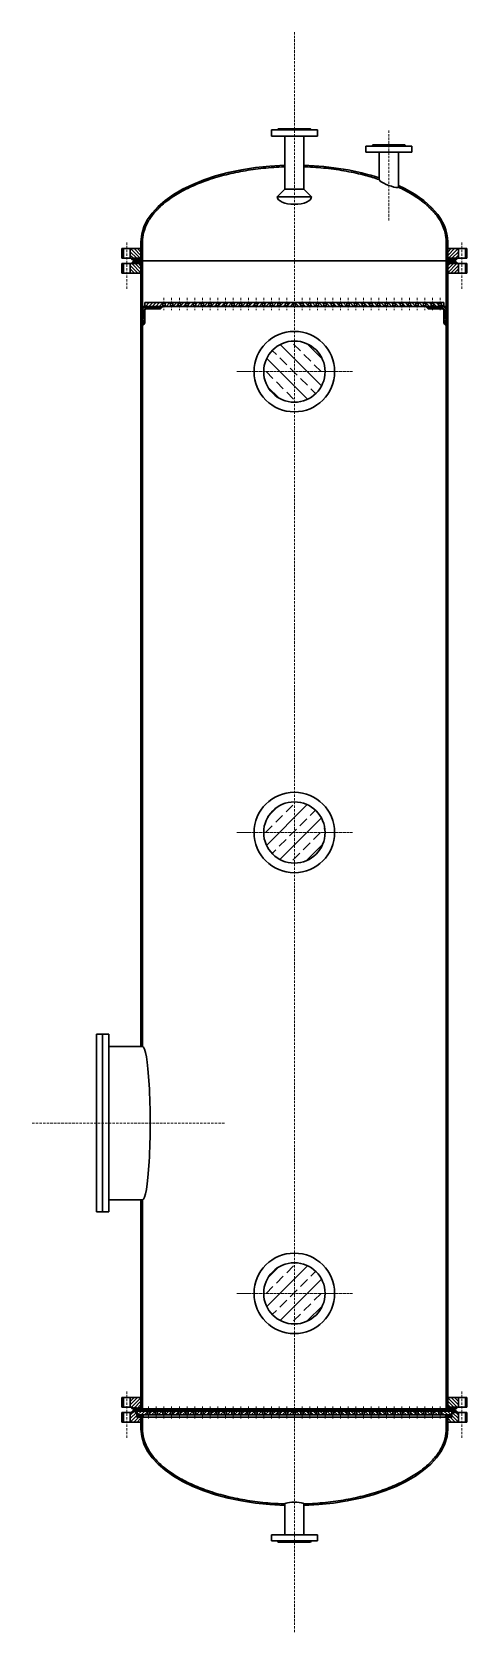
# Model space of a CAD drawing. Header units: millimetres. Extents: x -7851 to 49131, y -10352 to 4613.
# Drawn here: x 24283 to 25417, y -10352 to -6172 of the extents above; entities that cross this region are included whole.
import ezdxf

# ---------------------------------------------------------------- set-up
doc = ezdxf.new("R2010")
doc.units = ezdxf.units.MM
doc.linetypes.add('DASHED2', pattern=[9.525, 6.35, -3.175])
doc.layers.add('图层3', color=1, linetype='DASHED2', lineweight=5)
doc.layers.add('实体', color=7, linetype='Continuous', lineweight=30)
pattern_1 = [(0, (0, 0), (1.42875, 0.824889), [0.9525, -1.905]), (120, (0, 0), (-1.42874983, 0.824889296), [0.9525, -1.905]), (60, (0, 0), (1.7e-07, 1.649778296), [-1.905, 0.9525])]
pattern_2 = [(135, (49934.488, 0), (4.490128, 4.490128), [])]

msp = doc.modelspace()

# ---------------------------------------------------------------- hatches: boundary and pattern name
at = {"layer": '实体'}
h = msp.add_hatch(dxfattribs=at)
h.set_pattern_fill('ANSI31', color=256, scale=2, style=0)
h.set_pattern_definition([(135.000107, (49934.476, 0.0466), (4.4901197, 4.4901364), [])])
h.paths.add_polyline_path([(24539.421, -6737.162), (24567.244, -6737.162), (24567.244, -6762.162), (24539.421, -6762.162)])
h.paths.add_polyline_path([(24517.244, -6737.162), (24521.421, -6737.162), (24521.421, -6762.162), (24517.244, -6762.162)])
h.paths.add_polyline_path([(24517.244, -6776.162), (24521.421, -6776.162), (24521.421, -6801.162), (24517.244, -6801.162)])
h.paths.add_polyline_path([(24539.421, -6776.162), (24567.244, -6776.162), (24567.244, -6801.162), (24539.421, -6801.162)])
h = msp.add_hatch(dxfattribs=at)
h.set_pattern_fill('ANSI31', color=256, scale=2, style=0)
h.paths.add_polyline_path([(25395.067, -6737.162), (25367.244, -6737.162), (25367.244, -6762.162), (25395.067, -6762.162)])
h.paths.add_polyline_path([(25417.244, -6737.162), (25413.067, -6737.162), (25413.067, -6762.162), (25417.244, -6762.162)])
h.paths.add_polyline_path([(25417.244, -6776.162), (25413.067, -6776.162), (25413.067, -6801.162), (25417.244, -6801.162)])
h.paths.add_polyline_path([(25395.067, -6776.162), (25367.244, -6776.162), (25367.244, -6801.162), (25395.067, -6801.162)])
h = msp.add_hatch(dxfattribs=at)
h.set_pattern_fill('ANSI31', color=256, style=0)
h.paths.add_polyline_path([(24571.244, -6888.031), (24571.244, -6936.522, 0.41421356), (24577.207, -6930.559), (24577.207, -6897.654, -0.41421356), (24580.207, -6894.654), (24615.545, -6894.654, 0.41421356), (24622.168, -6888.031)])
h = msp.add_hatch(dxfattribs=at)
h.set_pattern_fill('ANSI31', color=256, scale=2, style=0)
h.paths.add_polyline_path([(24577.186, -6878.031), (24577.186, -6888.031), (24624.244, -6888.031), (24624.244, -6878.031)])
h.paths.add_polyline_path([(24630.244, -6888.031), (24644.244, -6888.031), (24644.244, -6878.031), (24630.244, -6878.031)])
h.paths.add_polyline_path([(24664.244, -6888.031), (24664.244, -6878.031), (24650.244, -6878.031), (24650.244, -6888.031)])
h.paths.add_polyline_path([(24684.244, -6888.031), (24684.244, -6878.031), (24670.244, -6878.031), (24670.244, -6888.031)])
h.paths.add_polyline_path([(24704.244, -6888.031), (24704.244, -6878.031), (24690.244, -6878.031), (24690.244, -6888.031)])
h.paths.add_polyline_path([(24710.244, -6878.031), (24710.244, -6888.031), (24724.244, -6888.031), (24724.244, -6878.031)])
h.paths.add_polyline_path([(24730.244, -6878.031), (24730.244, -6888.031), (24744.244, -6888.031), (24744.244, -6878.031)])
h.paths.add_polyline_path([(24764.244, -6888.031), (24764.244, -6878.031), (24750.244, -6878.031), (24750.244, -6888.031)])
h.paths.add_polyline_path([(24784.244, -6888.031), (24784.244, -6878.031), (24770.244, -6878.031), (24770.244, -6888.031)])
h.paths.add_polyline_path([(24790.244, -6878.031), (24790.244, -6888.031), (24804.244, -6888.031), (24804.244, -6878.031)])
h.paths.add_polyline_path([(24824.244, -6888.031), (24824.244, -6878.031), (24810.244, -6878.031), (24810.244, -6888.031)])
h.paths.add_polyline_path([(24830.244, -6888.031), (24844.244, -6888.031), (24844.244, -6878.031), (24830.244, -6878.031)])
h.paths.add_polyline_path([(24850.244, -6878.031), (24850.244, -6888.031), (24864.244, -6888.031), (24864.244, -6878.031)])
h.paths.add_polyline_path([(24870.244, -6878.031), (24870.244, -6888.031), (24884.244, -6888.031), (24884.244, -6878.031)])
h.paths.add_polyline_path([(24890.244, -6878.031), (24890.244, -6888.031), (24904.244, -6888.031), (24904.244, -6878.031)])
h.paths.add_polyline_path([(24924.244, -6888.031), (24924.244, -6878.031), (24910.244, -6878.031), (24910.244, -6888.031)])
h.paths.add_polyline_path([(24944.244, -6878.031), (24930.244, -6878.031), (24930.244, -6888.031), (24944.244, -6888.031)])
h.paths.add_polyline_path([(24964.244, -6888.031), (24964.244, -6878.031), (24950.244, -6878.031), (24950.244, -6888.031)])
h = msp.add_hatch(dxfattribs=at)
h.set_pattern_fill('ANSI31', color=256, scale=2, style=0)
h.set_pattern_definition(pattern_2)
h.paths.add_polyline_path([(25310.244, -6878.031), (25357.302, -6878.031), (25357.302, -6888.031), (25310.244, -6888.031)])
h.paths.add_polyline_path([(25290.244, -6878.031), (25304.244, -6878.031), (25304.244, -6888.031), (25290.244, -6888.031)])
h.paths.add_polyline_path([(25270.244, -6878.031), (25284.244, -6878.031), (25284.244, -6888.031), (25270.244, -6888.031)])
h.paths.add_polyline_path([(25250.244, -6878.031), (25264.244, -6878.031), (25264.244, -6888.031), (25250.244, -6888.031)])
h.paths.add_polyline_path([(25230.244, -6878.031), (25244.244, -6878.031), (25244.244, -6888.031), (25230.244, -6888.031)])
h.paths.add_polyline_path([(25210.244, -6878.031), (25224.244, -6878.031), (25224.244, -6888.031), (25210.244, -6888.031)])
h.paths.add_polyline_path([(25190.244, -6878.031), (25204.244, -6878.031), (25204.244, -6888.031), (25190.244, -6888.031)])
h.paths.add_polyline_path([(25170.244, -6878.031), (25184.244, -6878.031), (25184.244, -6888.031), (25170.244, -6888.031)])
h.paths.add_polyline_path([(25150.244, -6878.031), (25164.244, -6878.031), (25164.244, -6888.031), (25150.244, -6888.031)])
h.paths.add_polyline_path([(25130.244, -6878.031), (25144.244, -6878.031), (25144.244, -6888.031), (25130.244, -6888.031)])
h.paths.add_polyline_path([(25110.244, -6878.031), (25124.244, -6878.031), (25124.244, -6888.031), (25110.244, -6888.031)])
h.paths.add_polyline_path([(25090.244, -6878.031), (25104.244, -6878.031), (25104.244, -6888.031), (25090.244, -6888.031)])
h.paths.add_polyline_path([(25070.244, -6878.031), (25084.244, -6878.031), (25084.244, -6888.031), (25070.244, -6888.031)])
h.paths.add_polyline_path([(25050.244, -6878.031), (25064.244, -6878.031), (25064.244, -6888.031), (25050.244, -6888.031)])
h.paths.add_polyline_path([(25030.244, -6878.031), (25044.244, -6878.031), (25044.244, -6888.031), (25030.244, -6888.031)])
h.paths.add_polyline_path([(25010.244, -6878.031), (25024.244, -6878.031), (25024.244, -6888.031), (25010.244, -6888.031)])
h.paths.add_polyline_path([(24990.244, -6878.031), (25004.244, -6878.031), (25004.244, -6888.031), (24990.244, -6888.031)])
h.paths.add_polyline_path([(24970.244, -6878.031), (24984.244, -6878.031), (24984.244, -6888.031), (24970.244, -6888.031)])
h = msp.add_hatch(dxfattribs=at)
h.set_pattern_fill('ANSI31', color=256, style=0)
h.set_pattern_definition([(135, (49934.488, 0), (2.24506403, 2.24506403), [])])
h.paths.add_polyline_path([(25312.32, -6888.031), (25363.244, -6888.031), (25363.244, -6936.522, -0.41421356), (25357.281, -6930.559), (25357.281, -6897.654, 0.41421356), (25354.281, -6894.654), (25318.943, -6894.654, -0.41421356)])
h = msp.add_hatch(dxfattribs=at)
h.set_pattern_fill('ANSI33', color=256, scale=8, style=0)
h.set_pattern_definition([(315, (0, -15320.01), (-35.92102, -35.92102), []), (315, (35.92, -15320.01), (-35.92102, -35.92102), [25.4, -12.7])])
h.paths.add_polyline_path([(24967.244, -7138.36), (24967.244, -7058.36), (25047.244, -7058.36, -0.41421356)])
h.paths.add_polyline_path([(24967.244, -7138.36, -0.41421356), (24887.244, -7058.36), (24967.244, -7058.36)])
h.paths.add_polyline_path([(24967.244, -7058.36), (24887.244, -7058.36, -0.41421356), (24967.244, -6978.36)])
h.paths.add_polyline_path([(25047.244, -7058.36), (24967.244, -7058.36), (24967.244, -6978.36, -0.41421356)])
h = msp.add_hatch(dxfattribs=at)
h.set_pattern_fill('ANSI33', color=256, scale=8, style=0)
h.set_pattern_definition([(45, (-1.585, 0), (-35.92102, 35.92102), []), (45, (34.336, 0), (-35.92102, 35.92102), [25.4, -12.7])])
h.paths.add_polyline_path([(24965.659, -8181.651), (24965.659, -8261.651), (25045.659, -8261.651, 0.41421356)])
h.paths.add_polyline_path([(24965.659, -8181.651, 0.41421356), (24885.659, -8261.651), (24965.659, -8261.651)])
h.paths.add_polyline_path([(24965.659, -8261.651), (24885.659, -8261.651, 0.41421356), (24965.659, -8341.651)])
h.paths.add_polyline_path([(25045.659, -8261.651), (24965.659, -8261.651), (24965.659, -8341.651, 0.41421356)])
h = msp.add_hatch(dxfattribs=at)
h.set_pattern_fill('ANSI33', color=256, scale=8, style=0)
h.set_pattern_definition([(45, (0, -1203.29), (-35.92102, 35.92102), []), (45, (35.92, -1203.29), (-35.92102, 35.92102), [25.4, -12.7])])
h.paths.add_polyline_path([(24967.244, -9384.942), (24967.244, -9464.942), (25047.244, -9464.942, 0.41421356)])
h.paths.add_polyline_path([(24967.244, -9384.942, 0.41421356), (24887.244, -9464.942), (24967.244, -9464.942)])
h.paths.add_polyline_path([(24967.244, -9464.942), (24887.244, -9464.942, 0.41421356), (24967.244, -9544.942)])
h.paths.add_polyline_path([(25047.244, -9464.942), (24967.244, -9464.942), (24967.244, -9544.942, 0.41421356)])
h = msp.add_hatch(dxfattribs=at)
h.set_pattern_fill('ANSI31', color=256, scale=2, style=0)
h.paths.add_polyline_path([(24539.42, -9737.162), (24539.42, -9762.162), (24541.244, -9762.162), (24545.244, -9766.162), (24567.244, -9766.162), (24567.244, -9737.162)])
h.paths.add_polyline_path([(24521.42, -9737.162), (24517.244, -9737.162), (24517.244, -9762.162), (24521.42, -9762.162)])
h.paths.add_polyline_path([(24521.42, -9776.162), (24517.244, -9776.162), (24517.244, -9801.162), (24521.42, -9801.162)])
h.paths.add_polyline_path([(24539.42, -9801.162), (24567.244, -9801.162), (24567.244, -9788.162), (24556.244, -9788.162), (24556.244, -9772.162), (24550.244, -9772.162), (24545.244, -9772.162), (24541.244, -9776.162), (24539.42, -9776.162)])
h = msp.add_hatch(dxfattribs=at)
h.set_pattern_fill('ANSI31', color=256, scale=2, style=0)
h.set_pattern_definition([(135, (49934.488, 0), (4.490128, 4.490128), [])])
h.paths.add_polyline_path([(25395.068, -9737.162), (25395.068, -9762.162), (25393.244, -9762.162), (25389.244, -9766.162), (25367.244, -9766.162), (25367.244, -9737.162)])
h.paths.add_polyline_path([(25413.068, -9737.162), (25417.244, -9737.162), (25417.244, -9762.162), (25413.068, -9762.162)])
h.paths.add_polyline_path([(25413.068, -9776.162), (25417.244, -9776.162), (25417.244, -9801.162), (25413.068, -9801.162)])
h.paths.add_polyline_path([(25395.068, -9801.162), (25367.244, -9801.162), (25367.244, -9788.162), (25378.244, -9788.162), (25378.244, -9772.162), (25384.244, -9772.162), (25389.244, -9772.162), (25393.244, -9776.162), (25395.068, -9776.162)])
h = msp.add_hatch(dxfattribs=at)
h.set_pattern_fill('ANSI31', color=256, style=0)
h.paths.add_polyline_path([(24556.244, -9772.162), (24550.244, -9772.162), (24545.244, -9772.162), (24541.244, -9776.162), (24556.244, -9776.162)])
h.paths.add_polyline_path([(24567.244, -9762.162), (24541.244, -9762.162), (24545.244, -9766.162), (24567.244, -9766.162)])
h = msp.add_hatch(dxfattribs=at)
h.set_pattern_fill('HONEY', color=256, scale=0.3, style=0)
h.set_pattern_definition(pattern_1)
h.paths.add_polyline_path([(24572.244, -9766.162), (24567.244, -9766.162), (24550.244, -9766.162, 0.41421356), (24547.244, -9769.162), (24567.244, -9769.162), (24575.244, -9769.162, 0.41421356)])
h.paths.add_polyline_path([(24575.244, -9769.162), (24567.244, -9769.162), (24547.244, -9769.162, 0.41421356), (24550.244, -9772.162), (24571.244, -9772.162), (24572.244, -9772.162, 0.41421356)])
h.paths.add_polyline_path([(25384.244, -9766.162), (25362.244, -9766.162, 0.41421356), (25359.244, -9769.162), (25367.244, -9769.162), (25387.244, -9769.162, 0.41421356)])
h.paths.add_polyline_path([(25387.244, -9769.162), (25367.244, -9769.162), (25359.244, -9769.162, 0.41421356), (25362.244, -9772.162), (25384.244, -9772.162, 0.41421356)])
h = msp.add_hatch(dxfattribs=at)
h.set_pattern_fill('ANSI31', color=256, scale=2, style=0)
h.paths.add_polyline_path([(24584.244, -9782.162), (24584.244, -9772.162), (24567.244, -9772.162), (24556.998, -9772.162), (24556.998, -9782.162)])
h.paths.add_polyline_path([(24604.244, -9782.162), (24604.244, -9772.162), (24590.244, -9772.162), (24590.244, -9782.162)])
h.paths.add_polyline_path([(24624.244, -9782.162), (24624.244, -9772.162), (24610.244, -9772.162), (24610.244, -9782.162)])
h.paths.add_polyline_path([(24630.244, -9772.162), (24630.244, -9782.162), (24644.244, -9782.162), (24644.244, -9772.162)])
h.paths.add_polyline_path([(24664.244, -9782.162), (24664.244, -9772.162), (24650.244, -9772.162), (24650.244, -9782.162)])
h.paths.add_polyline_path([(24670.244, -9772.162), (24670.244, -9782.162), (24684.244, -9782.162), (24684.244, -9772.162)])
h.paths.add_polyline_path([(24704.244, -9782.162), (24704.244, -9772.162), (24690.244, -9772.162), (24690.244, -9782.162)])
h.paths.add_polyline_path([(24724.244, -9782.162), (24724.244, -9772.162), (24710.244, -9772.162), (24710.244, -9782.162)])
h.paths.add_polyline_path([(24730.244, -9772.162), (24730.244, -9782.162), (24744.244, -9782.162), (24744.244, -9772.162)])
h.paths.add_polyline_path([(24750.244, -9772.162), (24750.244, -9782.162), (24764.244, -9782.162), (24764.244, -9772.162)])
h.paths.add_polyline_path([(24770.244, -9772.162), (24770.244, -9782.162), (24784.244, -9782.162), (24784.244, -9772.162)])
h.paths.add_polyline_path([(24804.244, -9782.162), (24804.244, -9772.162), (24790.244, -9772.162), (24790.244, -9782.162)])
h.paths.add_polyline_path([(24824.244, -9782.162), (24824.244, -9772.162), (24810.244, -9772.162), (24810.244, -9782.162)])
h.paths.add_polyline_path([(24844.244, -9782.162), (24844.244, -9772.162), (24830.244, -9772.162), (24830.244, -9782.162)])
h.paths.add_polyline_path([(24850.244, -9772.162), (24850.244, -9782.162), (24864.244, -9782.162), (24864.244, -9772.162)])
h.paths.add_polyline_path([(24870.244, -9772.162), (24870.244, -9782.162), (24884.244, -9782.162), (24884.244, -9772.162)])
h.paths.add_polyline_path([(24890.244, -9772.162), (24890.244, -9782.162), (24904.244, -9782.162), (24904.244, -9772.162)])
h.paths.add_polyline_path([(24910.244, -9772.162), (24910.244, -9782.162), (24924.244, -9782.162), (24924.244, -9772.162)])
h.paths.add_polyline_path([(24930.244, -9772.162), (24930.244, -9782.162), (24944.244, -9782.162), (24944.244, -9772.162)])
h.paths.add_polyline_path([(24950.244, -9772.162), (24950.244, -9782.162), (24964.244, -9782.162), (24964.244, -9772.162)])
h = msp.add_hatch(dxfattribs=at)
h.set_pattern_fill('ANSI31', color=256, scale=2, style=0)
h.set_pattern_definition(pattern_2)
h.paths.add_polyline_path([(25350.244, -9772.162), (25367.244, -9772.162), (25377.49, -9772.162), (25377.49, -9782.162), (25350.244, -9782.162)])
h.paths.add_polyline_path([(25330.244, -9772.162), (25344.244, -9772.162), (25344.244, -9782.162), (25330.244, -9782.162)])
h.paths.add_polyline_path([(25310.244, -9772.162), (25324.244, -9772.162), (25324.244, -9782.162), (25310.244, -9782.162)])
h.paths.add_polyline_path([(25290.244, -9772.162), (25304.244, -9772.162), (25304.244, -9782.162), (25290.244, -9782.162)])
h.paths.add_polyline_path([(25270.244, -9772.162), (25284.244, -9772.162), (25284.244, -9782.162), (25270.244, -9782.162)])
h.paths.add_polyline_path([(25250.244, -9772.162), (25264.244, -9772.162), (25264.244, -9782.162), (25250.244, -9782.162)])
h.paths.add_polyline_path([(25230.244, -9772.162), (25244.244, -9772.162), (25244.244, -9782.162), (25230.244, -9782.162)])
h.paths.add_polyline_path([(25210.244, -9772.162), (25224.244, -9772.162), (25224.244, -9782.162), (25210.244, -9782.162)])
h.paths.add_polyline_path([(25190.244, -9772.162), (25204.244, -9772.162), (25204.244, -9782.162), (25190.244, -9782.162)])
h.paths.add_polyline_path([(25170.244, -9772.162), (25184.244, -9772.162), (25184.244, -9782.162), (25170.244, -9782.162)])
h.paths.add_polyline_path([(25150.244, -9772.162), (25164.244, -9772.162), (25164.244, -9782.162), (25150.244, -9782.162)])
h.paths.add_polyline_path([(25130.244, -9772.162), (25144.244, -9772.162), (25144.244, -9782.162), (25130.244, -9782.162)])
h.paths.add_polyline_path([(25110.244, -9772.162), (25124.244, -9772.162), (25124.244, -9782.162), (25110.244, -9782.162)])
h.paths.add_polyline_path([(25090.244, -9772.162), (25104.244, -9772.162), (25104.244, -9782.162), (25090.244, -9782.162)])
h.paths.add_polyline_path([(25070.244, -9772.162), (25084.244, -9772.162), (25084.244, -9782.162), (25070.244, -9782.162)])
h.paths.add_polyline_path([(25050.244, -9772.162), (25064.244, -9772.162), (25064.244, -9782.162), (25050.244, -9782.162)])
h.paths.add_polyline_path([(25030.244, -9772.162), (25044.244, -9772.162), (25044.244, -9782.162), (25030.244, -9782.162)])
h.paths.add_polyline_path([(25010.244, -9772.162), (25024.244, -9772.162), (25024.244, -9782.162), (25010.244, -9782.162)])
h.paths.add_polyline_path([(24990.244, -9772.162), (25004.244, -9772.162), (25004.244, -9782.162), (24990.244, -9782.162)])
h.paths.add_polyline_path([(24970.244, -9772.162), (24984.244, -9772.162), (24984.244, -9782.162), (24970.244, -9782.162)])
h = msp.add_hatch(dxfattribs=at)
h.set_pattern_fill('HONEY', color=256, scale=0.3, style=0)
h.set_pattern_definition(pattern_1)
h.paths.add_polyline_path([(24573.244, -9785.162, 0.41421356), (24570.244, -9782.162), (24559.244, -9782.162, 0.41421356), (24556.244, -9785.162, 0.41421356), (24559.244, -9788.162), (24570.244, -9788.162, 0.41421356)])
h = msp.add_hatch(dxfattribs=at)
h.set_pattern_fill('HONEY', color=256, scale=0.3, style=0)
h.set_pattern_definition([(180, (49934.4879, 3e-08), (-1.42875, 0.824889), [0.9525, -1.905]), (60, (49934.4879, 3e-08), (1.42874983, 0.824889296), [0.9525, -1.905]), (120, (49934.4879, 3e-08), (-1.7e-07, 1.649778296), [-1.905, 0.9525])])
h.paths.add_polyline_path([(25361.244, -9785.162, -0.41421356), (25364.244, -9782.162), (25375.244, -9782.162, -0.41421356), (25378.244, -9785.162, -0.41421356), (25375.244, -9788.162), (25364.244, -9788.162, -0.41421356)])

# ---------------------------------------------------------------- linework, layer by layer
at = {"layer": '图层3'}
for p, q in [((24967.244, -6171.603), (24967.244, -10351.699)), ((25213.677, -6428.38), (25213.677, -6666.034)), ((24530.42, -6721.408), (24530.42, -6842.443)), ((25404.067, -6721.409), (25404.067, -6842.444)), ((24627.244, -6865.805), (24627.244, -6897.95)), ((24647.244, -6865.805), (24647.244, -6897.95)), ((24667.244, -6865.805), (24667.244, -6897.95)), ((24687.244, -6865.805), (24687.244, -6897.95)), ((24707.244, -6865.805), (24707.244, -6897.95)), ((24727.244, -6865.805), (24727.244, -6897.95)), ((24747.244, -6865.805), (24747.244, -6897.95)), ((24767.244, -6865.805), (24767.244, -6897.95)), ((24787.244, -6865.805), (24787.244, -6897.95)), ((24807.244, -6865.805), (24807.244, -6897.95)), ((24827.244, -6865.805), (24827.244, -6897.95)), ((24847.244, -6865.805), (24847.244, -6897.95)), ((24867.244, -6865.805), (24867.244, -6897.95)), ((24887.244, -6865.805), (24887.244, -6897.95)), ((24907.244, -6865.805), (24907.244, -6897.95)), ((24927.244, -6865.805), (24927.244, -6897.95)), ((24947.244, -6865.805), (24947.244, -6897.95)), ((24987.244, -6865.805), (24987.244, -6897.95)), ((25007.244, -6865.805), (25007.244, -6897.95)), ((25027.244, -6865.805), (25027.244, -6897.95)), ((25047.244, -6865.805), (25047.244, -6897.95)), ((25067.244, -6865.805), (25067.244, -6897.95)), ((25087.244, -6865.805), (25087.244, -6897.95)), ((25107.244, -6865.805), (25107.244, -6897.95)), ((25127.244, -6865.805), (25127.244, -6897.95)), ((25147.244, -6865.805), (25147.244, -6897.95)), ((25147.244, -6865.805), (25147.244, -6897.95)), ((25167.244, -6865.805), (25167.244, -6897.95)), ((25167.244, -6865.805), (25167.244, -6897.95)), ((25187.244, -6865.805), (25187.244, -6897.95)), ((25187.244, -6865.805), (25187.244, -6897.95)), ((25207.244, -6865.805), (25207.244, -6897.95)), ((25227.244, -6865.805), (25227.244, -6897.95)), ((25247.244, -6865.805), (25247.244, -6897.95)), ((25267.244, -6865.805), (25267.244, -6897.95)), ((25287.244, -6865.805), (25287.244, -6897.95)), ((25307.244, -6865.805), (25307.244, -6897.95)), ((25327.244, -6865.805), (25327.244, -6897.95)), ((25347.244, -6865.805), (25347.244, -6897.95)), ((24817.612, -7058.36), (25116.876, -7058.36)), ((24819.197, -7058.36), (25118.461, -7058.36)), ((24817.612, -8261.651), (25116.876, -8261.651)), ((24819.197, -8261.651), (25118.461, -8261.651)), ((24283.185, -9020.404), (24787.966, -9020.404)), ((24817.612, -9464.942), (25116.876, -9464.942)), ((24819.197, -9464.942), (25118.461, -9464.942)), ((24530.42, -9721.408), (24530.42, -9842.443)), ((25404.068, -9721.408), (25404.068, -9842.443)), ((24587.244, -9759.935), (24587.244, -9792.08)), ((24607.244, -9759.935), (24607.244, -9792.08)), ((24627.244, -9759.935), (24627.244, -9792.08)), ((24647.244, -9759.935), (24647.244, -9792.08)), ((24667.244, -9759.935), (24667.244, -9792.08)), ((24687.244, -9759.935), (24687.244, -9792.08)), ((24707.244, -9759.935), (24707.244, -9792.08)), ((24727.244, -9759.935), (24727.244, -9792.08)), ((24747.244, -9759.935), (24747.244, -9792.08)), ((24767.244, -9759.935), (24767.244, -9792.08)), ((24787.244, -9759.935), (24787.244, -9792.08)), ((24807.244, -9759.935), (24807.244, -9792.08)), ((24827.244, -9759.935), (24827.244, -9792.08)), ((24847.244, -9759.935), (24847.244, -9792.08)), ((24867.244, -9759.935), (24867.244, -9792.08)), ((24887.244, -9759.935), (24887.244, -9792.08)), ((24907.244, -9759.935), (24907.244, -9792.08)), ((24927.244, -9759.935), (24927.244, -9792.08)), ((24947.244, -9759.935), (24947.244, -9792.08)), ((24987.244, -9759.935), (24987.244, -9792.08)), ((25007.244, -9759.935), (25007.244, -9792.08)), ((25027.244, -9759.935), (25027.244, -9792.08)), ((25047.244, -9759.935), (25047.244, -9792.08)), ((25067.244, -9759.935), (25067.244, -9792.08)), ((25087.244, -9759.935), (25087.244, -9792.08)), ((25107.244, -9759.935), (25107.244, -9792.08)), ((25127.244, -9759.935), (25127.244, -9792.08)), ((25147.244, -9759.935), (25147.244, -9792.08)), ((25147.244, -9759.935), (25147.244, -9792.08)), ((25167.244, -9759.935), (25167.244, -9792.08)), ((25167.244, -9759.935), (25167.244, -9792.08)), ((25187.244, -9759.935), (25187.244, -9792.08)), ((25187.244, -9759.935), (25187.244, -9792.08)), ((25207.244, -9759.935), (25207.244, -9792.08)), ((25227.244, -9759.935), (25227.244, -9792.08)), ((25247.244, -9759.935), (25247.244, -9792.08)), ((25267.244, -9759.935), (25267.244, -9792.08)), ((25287.244, -9759.935), (25287.244, -9792.08)), ((25307.244, -9759.935), (25307.244, -9792.08)), ((25327.244, -9759.935), (25327.244, -9792.08)), ((25347.244, -9759.935), (25347.244, -9792.08))]:
    msp.add_line(p, q, dxfattribs=at)
at = {"layer": '实体'}
for p, q in [((24907.244, -6427.162), (24907.244, -6443.162)), ((24907.244, -6427.162), (25027.244, -6427.162)), ((24925.244, -6424.162), (24922.244, -6427.162)), ((24925.244, -6424.162), (25009.244, -6424.162)), ((25009.244, -6424.162), (25012.244, -6427.162)), ((25027.244, -6427.162), (25027.244, -6443.162)), ((24907.244, -6443.162), (25027.244, -6443.162)), ((24942.244, -6443.162), (24942.244, -6581.692)), ((24992.244, -6443.162), (24992.244, -6581.692)), ((25153.677, -6469.533), (25153.677, -6485.533)), ((25153.677, -6469.533), (25273.677, -6469.533)), ((25171.677, -6466.533), (25168.677, -6469.533)), ((25171.677, -6466.533), (25255.677, -6466.533)), ((25255.677, -6466.533), (25258.677, -6469.533)), ((25273.677, -6469.533), (25273.677, -6485.533)), ((25153.677, -6485.533), (25273.677, -6485.533)), ((25188.677, -6485.533), (25188.677, -6557.609)), ((25238.677, -6485.533), (25238.677, -6576.667)), ((24922.169, -6601.587), (24942.244, -6581.692)), ((24922.169, -6601.587), (25012.319, -6601.587)), ((24942.244, -6581.692), (24992.244, -6581.692)), ((25012.319, -6601.587), (24992.244, -6581.692)), ((24567.244, -6719.162), (24567.244, -8820.404)), ((24571.244, -6719.162), (24571.244, -8820.404)), ((25363.244, -6719.162), (25363.244, -9766.162)), ((25367.244, -6719.162), (25367.244, -9762.162)), ((24517.244, -6737.162), (24517.244, -6762.162)), ((24567.244, -6737.162), (24517.244, -6737.162)), ((24517.244, -6737.162), (24517.244, -6762.162)), ((24517.244, -6762.162), (24567.244, -6762.162)), ((24517.244, -6762.162), (24541.244, -6762.162)), ((24521.42, -6737.162), (24521.42, -6762.162)), ((24539.42, -6737.162), (24539.42, -6762.162)), ((24541.244, -6762.162), (24545.244, -6766.162)), ((24541.244, -6762.162), (24545.244, -6766.162)), ((24545.244, -6766.162), (24567.244, -6766.162)), ((24547.244, -6769.162), (24567.244, -6769.162)), ((24567.244, -6769.162), (25367.244, -6769.162)), ((25417.244, -6737.162), (25367.244, -6737.162)), ((25367.244, -6762.162), (25417.244, -6762.162)), ((25367.244, -6766.162), (25389.244, -6766.162)), ((25367.244, -6769.162), (25387.244, -6769.162)), ((25393.244, -6762.162), (25389.244, -6766.162)), ((25395.067, -6737.162), (25395.067, -6762.162)), ((25413.067, -6737.162), (25413.067, -6762.162)), ((25417.244, -6762.162), (25417.244, -6737.162)), ((24517.244, -6776.162), (24567.244, -6776.162)), ((24517.244, -6801.162), (24517.244, -6776.162)), ((24517.244, -6776.162), (24541.244, -6776.162)), ((24517.244, -6801.162), (24517.244, -6776.162)), ((24567.244, -6801.162), (24517.244, -6801.162)), ((24521.42, -6776.162), (24521.42, -6801.162)), ((24539.42, -6776.162), (24539.42, -6801.162)), ((24541.244, -6776.162), (24545.244, -6772.162)), ((24541.244, -6776.162), (24545.244, -6772.162)), ((24545.244, -6772.162), (24567.244, -6772.162)), ((25367.244, -6772.162), (25389.244, -6772.162)), ((25367.244, -6776.162), (25417.244, -6776.162)), ((25417.244, -6801.162), (25367.244, -6801.162)), ((25393.244, -6776.162), (25389.244, -6772.162)), ((25395.067, -6776.162), (25395.067, -6801.162)), ((25413.067, -6776.162), (25413.067, -6801.162)), ((25417.244, -6776.162), (25417.244, -6801.162)), ((24571.244, -6888.031), (25363.244, -6888.031)), ((24577.186, -6878.031), (25357.302, -6878.031)), ((24577.186, -6878.031), (24577.186, -6888.031)), ((24580.207, -6894.654), (24615.545, -6894.654)), ((24624.244, -6878.031), (24624.244, -6888.031)), ((24630.244, -6878.031), (24630.244, -6888.031)), ((24644.244, -6878.031), (24644.244, -6888.031)), ((24650.244, -6878.031), (24650.244, -6888.031)), ((24664.244, -6878.031), (24664.244, -6888.031)), ((24670.244, -6878.031), (24670.244, -6888.031)), ((24684.244, -6878.031), (24684.244, -6888.031)), ((24690.244, -6878.031), (24690.244, -6888.031)), ((24704.244, -6878.031), (24704.244, -6888.031)), ((24710.244, -6878.031), (24710.244, -6888.031)), ((24724.244, -6878.031), (24724.244, -6888.031)), ((24730.244, -6878.031), (24730.244, -6888.031)), ((24744.244, -6878.031), (24744.244, -6888.031)), ((24750.244, -6878.031), (24750.244, -6888.031)), ((24764.244, -6878.031), (24764.244, -6888.031)), ((24770.244, -6878.031), (24770.244, -6888.031)), ((24784.244, -6878.031), (24784.244, -6888.031)), ((24790.244, -6878.031), (24790.244, -6888.031)), ((24804.244, -6878.031), (24804.244, -6888.031)), ((24810.244, -6878.031), (24810.244, -6888.031)), ((24824.244, -6878.031), (24824.244, -6888.031)), ((24830.244, -6878.031), (24830.244, -6888.031)), ((24844.244, -6878.031), (24844.244, -6888.031)), ((24850.244, -6878.031), (24850.244, -6888.031)), ((24864.244, -6878.031), (24864.244, -6888.031)), ((24870.244, -6878.031), (24870.244, -6888.031)), ((24884.244, -6878.031), (24884.244, -6888.031)), ((24890.244, -6878.031), (24890.244, -6888.031)), ((24904.244, -6878.031), (24904.244, -6888.031)), ((24910.244, -6878.031), (24910.244, -6888.031)), ((24924.244, -6878.031), (24924.244, -6888.031)), ((24930.244, -6878.031), (24930.244, -6888.031)), ((24944.244, -6878.031), (24944.244, -6888.031)), ((24950.244, -6878.031), (24950.244, -6888.031)), ((24964.244, -6878.031), (24964.244, -6888.031)), ((24970.244, -6878.031), (24970.244, -6888.031)), ((24984.244, -6878.031), (24984.244, -6888.031)), ((24990.244, -6878.031), (24990.244, -6888.031)), ((25004.244, -6878.031), (25004.244, -6888.031)), ((25010.244, -6878.031), (25010.244, -6888.031)), ((25024.244, -6878.031), (25024.244, -6888.031)), ((25030.244, -6878.031), (25030.244, -6888.031)), ((25044.244, -6878.031), (25044.244, -6888.031)), ((25050.244, -6878.031), (25050.244, -6888.031)), ((25064.244, -6878.031), (25064.244, -6888.031)), ((25070.244, -6878.031), (25070.244, -6888.031)), ((25084.244, -6878.031), (25084.244, -6888.031)), ((25090.244, -6878.031), (25090.244, -6888.031)), ((25104.244, -6878.031), (25104.244, -6888.031)), ((25110.244, -6878.031), (25110.244, -6888.031)), ((25124.244, -6878.031), (25124.244, -6888.031)), ((25130.244, -6878.031), (25130.244, -6888.031)), ((25144.244, -6878.031), (25144.244, -6888.031)), ((25144.244, -6878.031), (25144.244, -6888.031)), ((25150.244, -6878.031), (25150.244, -6888.031)), ((25150.244, -6878.031), (25150.244, -6888.031)), ((25164.244, -6878.031), (25164.244, -6888.031)), ((25164.244, -6878.031), (25164.244, -6888.031)), ((25170.244, -6878.031), (25170.244, -6888.031)), ((25170.244, -6878.031), (25170.244, -6888.031)), ((25184.244, -6878.031), (25184.244, -6888.031)), ((25184.244, -6878.031), (25184.244, -6888.031)), ((25190.244, -6878.031), (25190.244, -6888.031)), ((25190.244, -6878.031), (25190.244, -6888.031)), ((25204.244, -6878.031), (25204.244, -6888.031)), ((25210.244, -6878.031), (25210.244, -6888.031)), ((25224.244, -6878.031), (25224.244, -6888.031)), ((25230.244, -6878.031), (25230.244, -6888.031)), ((25244.244, -6878.031), (25244.244, -6888.031)), ((25250.244, -6878.031), (25250.244, -6888.031)), ((25264.244, -6878.031), (25264.244, -6888.031)), ((25270.244, -6878.031), (25270.244, -6888.031)), ((25284.244, -6878.031), (25284.244, -6888.031)), ((25290.244, -6878.031), (25290.244, -6888.031)), ((25304.244, -6878.031), (25304.244, -6888.031)), ((25310.244, -6878.031), (25310.244, -6888.031)), ((25354.281, -6894.654), (25318.943, -6894.654)), ((25324.244, -6878.031), (25324.244, -6888.031)), ((25330.244, -6878.031), (25330.244, -6888.031)), ((25344.244, -6878.031), (25344.244, -6888.031)), ((25350.244, -6878.031), (25350.244, -6888.031)), ((25357.302, -6878.031), (25357.302, -6888.031)), ((24577.207, -6897.654), (24577.207, -6930.559)), ((25357.281, -6897.654), (25357.281, -6930.559)), ((24451.244, -8788.404), (24451.244, -9252.404)), ((24451.244, -8788.404), (24483.244, -8788.404)), ((24467.244, -8788.404), (24467.244, -9252.404)), ((24483.244, -8788.404), (24483.244, -9252.404)), ((24483.244, -8820.404), (24571.244, -8820.404)), ((24483.244, -9220.404), (24571.244, -9220.404)), ((24567.244, -9220.404), (24567.244, -9766.162)), ((24571.244, -9220.404), (24571.244, -9766.162)), ((24451.244, -9252.404), (24483.244, -9252.404)), ((24517.244, -9737.162), (24517.244, -9762.162)), ((24567.244, -9737.162), (24517.244, -9737.162)), ((24521.42, -9737.162), (24521.42, -9762.162)), ((24539.42, -9737.162), (24539.42, -9762.162)), ((25417.244, -9737.162), (25367.244, -9737.162)), ((25395.068, -9737.162), (25395.068, -9762.162)), ((25413.068, -9737.162), (25413.068, -9762.162)), ((25417.244, -9762.162), (25417.244, -9737.162)), ((24517.244, -9762.162), (24541.244, -9762.162)), ((24517.244, -9776.162), (24541.244, -9776.162)), ((24517.244, -9801.162), (24517.244, -9776.162)), ((24521.42, -9776.162), (24521.42, -9801.162)), ((24539.42, -9776.162), (24539.42, -9801.162)), ((24541.244, -9762.162), (24545.244, -9766.162)), ((24541.244, -9776.162), (24545.244, -9772.162)), ((24545.244, -9766.162), (24567.244, -9766.162)), ((24545.244, -9772.162), (24567.244, -9772.162)), ((24547.244, -9769.162), (24567.244, -9769.162)), ((24547.244, -9769.162), (24547.244, -9769.162)), ((24567.244, -9769.162), (24547.244, -9769.162)), ((24571.244, -9772.162), (24550.244, -9772.162)), ((24556.244, -9772.162), (24556.244, -9788.162)), ((24556.998, -9772.162), (24556.998, -9782.162)), ((25384.244, -9766.162), (24567.244, -9766.162)), ((24567.244, -9769.162), (25367.244, -9769.162)), ((24567.244, -9772.162), (25389.244, -9772.162)), ((24584.244, -9772.162), (24584.244, -9782.162)), ((24590.244, -9772.162), (24590.244, -9782.162)), ((24604.244, -9772.162), (24604.244, -9782.162)), ((24610.244, -9772.162), (24610.244, -9782.162)), ((24624.244, -9772.162), (24624.244, -9782.162)), ((24630.244, -9772.162), (24630.244, -9782.162)), ((24644.244, -9772.162), (24644.244, -9782.162)), ((24650.244, -9772.162), (24650.244, -9782.162)), ((24664.244, -9772.162), (24664.244, -9782.162)), ((24670.244, -9772.162), (24670.244, -9782.162)), ((24684.244, -9772.162), (24684.244, -9782.162)), ((24690.244, -9772.162), (24690.244, -9782.162)), ((24704.244, -9772.162), (24704.244, -9782.162)), ((24710.244, -9772.162), (24710.244, -9782.162)), ((24724.244, -9772.162), (24724.244, -9782.162)), ((24730.244, -9772.162), (24730.244, -9782.162)), ((24744.244, -9772.162), (24744.244, -9782.162)), ((24750.244, -9772.162), (24750.244, -9782.162)), ((24764.244, -9772.162), (24764.244, -9782.162)), ((24770.244, -9772.162), (24770.244, -9782.162)), ((24784.244, -9772.162), (24784.244, -9782.162)), ((24790.244, -9772.162), (24790.244, -9782.162)), ((24804.244, -9772.162), (24804.244, -9782.162)), ((24810.244, -9772.162), (24810.244, -9782.162)), ((24824.244, -9772.162), (24824.244, -9782.162)), ((24830.244, -9772.162), (24830.244, -9782.162)), ((24844.244, -9772.162), (24844.244, -9782.162)), ((24850.244, -9772.162), (24850.244, -9782.162)), ((24864.244, -9772.162), (24864.244, -9782.162)), ((24870.244, -9772.162), (24870.244, -9782.162)), ((24884.244, -9772.162), (24884.244, -9782.162)), ((24890.244, -9772.162), (24890.244, -9782.162)), ((24904.244, -9772.162), (24904.244, -9782.162)), ((24910.244, -9772.162), (24910.244, -9782.162)), ((24924.244, -9772.162), (24924.244, -9782.162)), ((24930.244, -9772.162), (24930.244, -9782.162)), ((24944.244, -9772.162), (24944.244, -9782.162)), ((24950.244, -9772.162), (24950.244, -9782.162)), ((24964.244, -9772.162), (24964.244, -9782.162)), ((24970.244, -9772.162), (24970.244, -9782.162)), ((24984.244, -9772.162), (24984.244, -9782.162)), ((24990.244, -9772.162), (24990.244, -9782.162)), ((25004.244, -9772.162), (25004.244, -9782.162)), ((25010.244, -9772.162), (25010.244, -9782.162)), ((25024.244, -9772.162), (25024.244, -9782.162)), ((25030.244, -9772.162), (25030.244, -9782.162)), ((25044.244, -9772.162), (25044.244, -9782.162)), ((25050.244, -9772.162), (25050.244, -9782.162)), ((25064.244, -9772.162), (25064.244, -9782.162)), ((25070.244, -9772.162), (25070.244, -9782.162)), ((25084.244, -9772.162), (25084.244, -9782.162)), ((25090.244, -9772.162), (25090.244, -9782.162)), ((25104.244, -9772.162), (25104.244, -9782.162)), ((25110.244, -9772.162), (25110.244, -9782.162)), ((25124.244, -9772.162), (25124.244, -9782.162)), ((25130.244, -9772.162), (25130.244, -9782.162)), ((25144.244, -9772.162), (25144.244, -9782.162)), ((25144.244, -9772.162), (25144.244, -9782.162)), ((25150.244, -9772.162), (25150.244, -9782.162)), ((25150.244, -9772.162), (25150.244, -9782.162)), ((25164.244, -9772.162), (25164.244, -9782.162)), ((25164.244, -9772.162), (25164.244, -9782.162)), ((25170.244, -9772.162), (25170.244, -9782.162)), ((25170.244, -9772.162), (25170.244, -9782.162)), ((25184.244, -9772.162), (25184.244, -9782.162)), ((25184.244, -9772.162), (25184.244, -9782.162)), ((25190.244, -9772.162), (25190.244, -9782.162)), ((25190.244, -9772.162), (25190.244, -9782.162)), ((25204.244, -9772.162), (25204.244, -9782.162)), ((25210.244, -9772.162), (25210.244, -9782.162)), ((25224.244, -9772.162), (25224.244, -9782.162)), ((25230.244, -9772.162), (25230.244, -9782.162)), ((25244.244, -9772.162), (25244.244, -9782.162)), ((25250.244, -9772.162), (25250.244, -9782.162)), ((25264.244, -9772.162), (25264.244, -9782.162)), ((25270.244, -9772.162), (25270.244, -9782.162)), ((25284.244, -9772.162), (25284.244, -9782.162)), ((25290.244, -9772.162), (25290.244, -9782.162)), ((25304.244, -9772.162), (25304.244, -9782.162)), ((25310.244, -9772.162), (25310.244, -9782.162)), ((25324.244, -9772.162), (25324.244, -9782.162)), ((25330.244, -9772.162), (25330.244, -9782.162)), ((25344.244, -9772.162), (25344.244, -9782.162)), ((25350.244, -9772.162), (25350.244, -9782.162)), ((25363.244, -9762.162), (25417.244, -9762.162)), ((25363.244, -9766.162), (25389.244, -9766.162)), ((25363.244, -9772.162), (25384.244, -9772.162)), ((25367.244, -9769.162), (25387.244, -9769.162)), ((25377.49, -9772.162), (25377.49, -9782.162)), ((25378.244, -9772.162), (25378.244, -9788.162)), ((25378.244, -9776.162), (25417.244, -9776.162)), ((25387.244, -9769.162), (25387.244, -9769.162)), ((25393.244, -9762.162), (25389.244, -9766.162)), ((25393.244, -9776.162), (25389.244, -9772.162)), ((25395.068, -9776.162), (25395.068, -9801.162)), ((25413.068, -9776.162), (25413.068, -9801.162)), ((25417.244, -9776.162), (25417.244, -9801.162)), ((24567.244, -9801.162), (24517.244, -9801.162)), ((24556.244, -9782.162), (25378.244, -9782.162)), ((24556.244, -9788.162), (25378.244, -9788.162)), ((24567.244, -9788.162), (24567.244, -9819.162)), ((24571.244, -9788.162), (24571.244, -9819.162)), ((25363.244, -9788.162), (25363.244, -9819.162)), ((25367.244, -9788.162), (25367.244, -9819.162)), ((25417.244, -9801.162), (25367.244, -9801.162)), ((24942.244, -10095.161), (24942.244, -10015.161)), ((24992.244, -10095.161), (24992.244, -10015.161)), ((25027.244, -10095.161), (24907.244, -10095.161)), ((24907.244, -10111.161), (24907.244, -10095.161)), ((25027.244, -10111.161), (24907.244, -10111.161)), ((24925.244, -10114.161), (24922.244, -10111.161)), ((25009.244, -10114.161), (24925.244, -10114.161)), ((25009.244, -10114.161), (25012.244, -10111.161)), ((25027.244, -10111.161), (25027.244, -10095.161))]:
    msp.add_line(p, q, dxfattribs=at)
for points in [[(24567.244, -6766.162), (24550.244, -6766.162, 0.41421356), (24547.244, -6769.162), (24547.244, -6769.162, 0.41421356), (24550.244, -6772.162), (24567.244, -6772.162)], [(25367.244, -6772.162), (25384.244, -6772.162, 0.41421356), (25387.244, -6769.162), (25387.244, -6769.162, 0.41421356), (25384.244, -6766.162), (25367.244, -6766.162)], [(24567.244, -9766.162), (24550.244, -9766.162, 0.41421356), (24547.244, -9769.162), (24547.244, -9769.162, 0.41421356), (24550.244, -9772.162), (24567.244, -9772.162)]]:
    msp.add_lwpolyline(points, format="xyb", dxfattribs=at)
for centre, radius in [((24967.244, -7058.36), 105), ((24967.244, -7058.36), 80), ((24967.244, -8261.651), 105), ((24967.244, -8261.651), 80), ((24967.244, -9464.942), 105), ((24967.244, -9464.942), 80)]:
    msp.add_circle(centre, radius, dxfattribs=at)
for centre, radius, start, end in [((24580.207, -6897.654), 3, 90, 180), ((24615.545, -6888.031), 6.623, 270, 360), ((25318.943, -6888.031), 6.623, 180, 270), ((25354.281, -6897.654), 3, 0, 90), ((24571.244, -6930.559), 5.963, 270, 0), ((25363.244, -6930.559), 5.963, 180, 270), ((24550.244, -9769.162), 3, 90, 180), ((24550.244, -9769.162), 3, 180, 270), ((24572.244, -9769.162), 3, 0, 90), ((24572.244, -9769.162), 3, 270, 0), ((25362.244, -9769.162), 3, 90, 180), ((25362.244, -9769.162), 3, 180, 270), ((25384.244, -9769.162), 3, 0, 90), ((25384.244, -9769.162), 3, 270, 0), ((24559.244, -9785.162), 3, 90, 180), ((24559.244, -9785.162), 3, 180, 270), ((24570.244, -9785.162), 3, 0, 90), ((24570.244, -9785.162), 3, 270, 0), ((25364.244, -9785.162), 3.1, 104.592551, 180), ((25364.244, -9785.162), 3.1, 180, 255.407449), ((25364.244, -9785.162), 3, 89.998703, 90.001297), ((25375.244, -9785.162), 3.1, 14.592551, 75.407449), ((25375.244, -9785.162), 3.1, 14.592551, 75.407449), ((25375.244, -9785.162), 3.1, 284.592551, 345.407449), ((25375.244, -9785.162), 3.1, 284.592551, 345.407449), ((25375.244, -9785.162), 3.1, 284.592551, 345.407449)]:
    msp.add_arc(centre, radius, start, end, dxfattribs=at)
for centre, major_axis, ratio, start_param, end_param in [((24967.244, -6719.162), (-400, 0), 0.5, 4.77492974, 6.28318531), ((24967.244, -6719.162), (-400, 0), 0.5, 4.12572955, 4.64984822), ((25213.677, -6566.744), (-25, 9.924), 0.18589002, 0, 3.28890481), ((24967.244, -6601.587), (-45.075, 0), 0.44137405, 0, 3.14159265), ((24967.244, -6719.162), (-400, 0), 0.5, 3.14159265, 3.96655842), ((24571.244, -9020.404), (0, 200), 0.1, 3.14159265, 6.28318531), ((24967.244, -9819.162), (-400, 0), 0.5, 0, 1.50825556), ((24967.244, -9819.162), (-400, 0), 0.5, 1.63333708, 3.14159265), ((24967.244, -10015.161), (-25, 0), 0.2, 3.14159265, 6.28318531)]:
    msp.add_ellipse(centre, major_axis=major_axis, ratio=ratio, start_param=start_param, end_param=end_param, dxfattribs=at)
for points, knots in [([(24942.32, -6523.552), (24941.752, -6523.57), (24941.184, -6523.588), (24922.333, -6524.22), (24904.137, -6525.466), (24868.265, -6529.196), (24850.59, -6531.682), (24816.103, -6537.844), (24799.291, -6541.52), (24766.856, -6549.99), (24751.232, -6554.785), (24721.475, -6565.394), (24707.342, -6571.209), (24680.84, -6583.743), (24668.472, -6590.46), (24645.74, -6604.657), (24635.376, -6612.136), (24616.851, -6627.695), (24608.689, -6635.775), (24594.711, -6652.358), (24588.896, -6660.861), (24579.69, -6678.113), (24576.299, -6686.861), (24572.206, -6703.467), (24571.244, -6711.315), (24571.244, -6719.162)], [4.77505276, 4.77505276, 4.77505276, 4.77505276, 4.77934331, 4.77934331, 4.91746637, 4.91746637, 5.05558944, 5.05558944, 5.1937125, 5.1937125, 5.33183557, 5.33183557, 5.46995863, 5.46995863, 5.6080817, 5.6080817, 5.74620476, 5.74620476, 5.88432782, 5.88432782, 6.02245089, 6.02245089, 6.16057395, 6.16057395, 6.28318531, 6.28318531, 6.28318531, 6.28318531]), ([(25188.677, -6556.82), (25177.14, -6552.954), (25165.191, -6549.388), (25136.716, -6541.875), (25119.936, -6538.164), (25085.502, -6531.929), (25067.848, -6529.407), (25032.009, -6525.6), (25013.822, -6524.317), (24994.42, -6523.625), (24993.294, -6523.588), (24992.168, -6523.552)], [4.121908816, 4.121908816, 4.121908816, 4.121908816, 4.226851055, 4.226851055, 4.364974119, 4.364974119, 4.503097183, 4.503097183, 4.641220247, 4.641220247, 4.649725203, 4.649725203, 4.649725203, 4.649725203]), ([(25363.244, -6719.162), (25363.244, -6711.584), (25362.347, -6704.006), (25358.459, -6687.664), (25355.142, -6678.91), (25346.084, -6661.643), (25340.342, -6653.13), (25326.507, -6636.522), (25318.415, -6628.427), (25300.023, -6612.831), (25289.724, -6605.331), (25267.115, -6591.088), (25254.804, -6584.345), (25240.635, -6577.587), (25239.658, -6577.126), (25238.677, -6576.667)], [3.141592654, 3.141592654, 3.141592654, 3.141592654, 3.259989606, 3.259989606, 3.39811267, 3.39811267, 3.536235734, 3.536235734, 3.674358798, 3.674358798, 3.812481863, 3.812481863, 3.950604927, 3.950604927, 3.960779176, 3.960779176, 3.960779176, 3.960779176]), ([(24571.244, -9819.162), (24571.244, -9826.739), (24572.141, -9834.317), (24576.029, -9850.66), (24579.346, -9859.413), (24588.404, -9876.68), (24594.146, -9885.193), (24607.981, -9901.802), (24616.073, -9909.897), (24634.464, -9925.492), (24644.764, -9932.992), (24667.373, -9947.235), (24679.684, -9953.978), (24706.077, -9966.566), (24720.161, -9972.411), (24749.827, -9983.083), (24765.409, -9987.91), (24797.772, -9996.448), (24814.552, -10000.16), (24848.986, -10006.394), (24866.64, -10008.917), (24902.479, -10012.723), (24920.666, -10014.006), (24940.068, -10014.698), (24941.194, -10014.736), (24942.32, -10014.771)], [0, 0, 0, 0, 0.11839695, 0.11839695, 0.25652002, 0.25652002, 0.39464308, 0.39464308, 0.53276614, 0.53276614, 0.67088921, 0.67088921, 0.80901227, 0.80901227, 0.94713534, 0.94713534, 1.0852584, 1.0852584, 1.22338147, 1.22338147, 1.36150453, 1.36150453, 1.49962759, 1.49962759, 1.50813254, 1.50813254, 1.50813254, 1.50813254]), ([(24992.168, -10014.771), (24992.736, -10014.753), (24993.304, -10014.735), (25012.154, -10014.103), (25030.351, -10012.857), (25066.223, -10009.127), (25083.898, -10006.641), (25118.385, -10000.48), (25135.197, -9996.803), (25167.632, -9988.333), (25183.256, -9983.539), (25213.013, -9972.929), (25227.146, -9967.114), (25253.648, -9954.581), (25266.016, -9947.863), (25288.748, -9933.666), (25299.112, -9926.187), (25317.637, -9910.628), (25325.799, -9902.548), (25339.777, -9885.965), (25345.592, -9877.463), (25354.798, -9860.211), (25358.189, -9851.462), (25362.282, -9834.856), (25363.244, -9827.009), (25363.244, -9819.162)], [1.6334601, 1.6334601, 1.6334601, 1.6334601, 1.63775066, 1.63775066, 1.77587372, 1.77587372, 1.91399679, 1.91399679, 2.05211985, 2.05211985, 2.19024291, 2.19024291, 2.32836598, 2.32836598, 2.46648904, 2.46648904, 2.60461211, 2.60461211, 2.74273517, 2.74273517, 2.88085823, 2.88085823, 3.0189813, 3.0189813, 3.14159265, 3.14159265, 3.14159265, 3.14159265])]:
    msp.add_open_spline(points, degree=3, knots=knots, dxfattribs=at)

doc.saveas('drawing.dxf')
